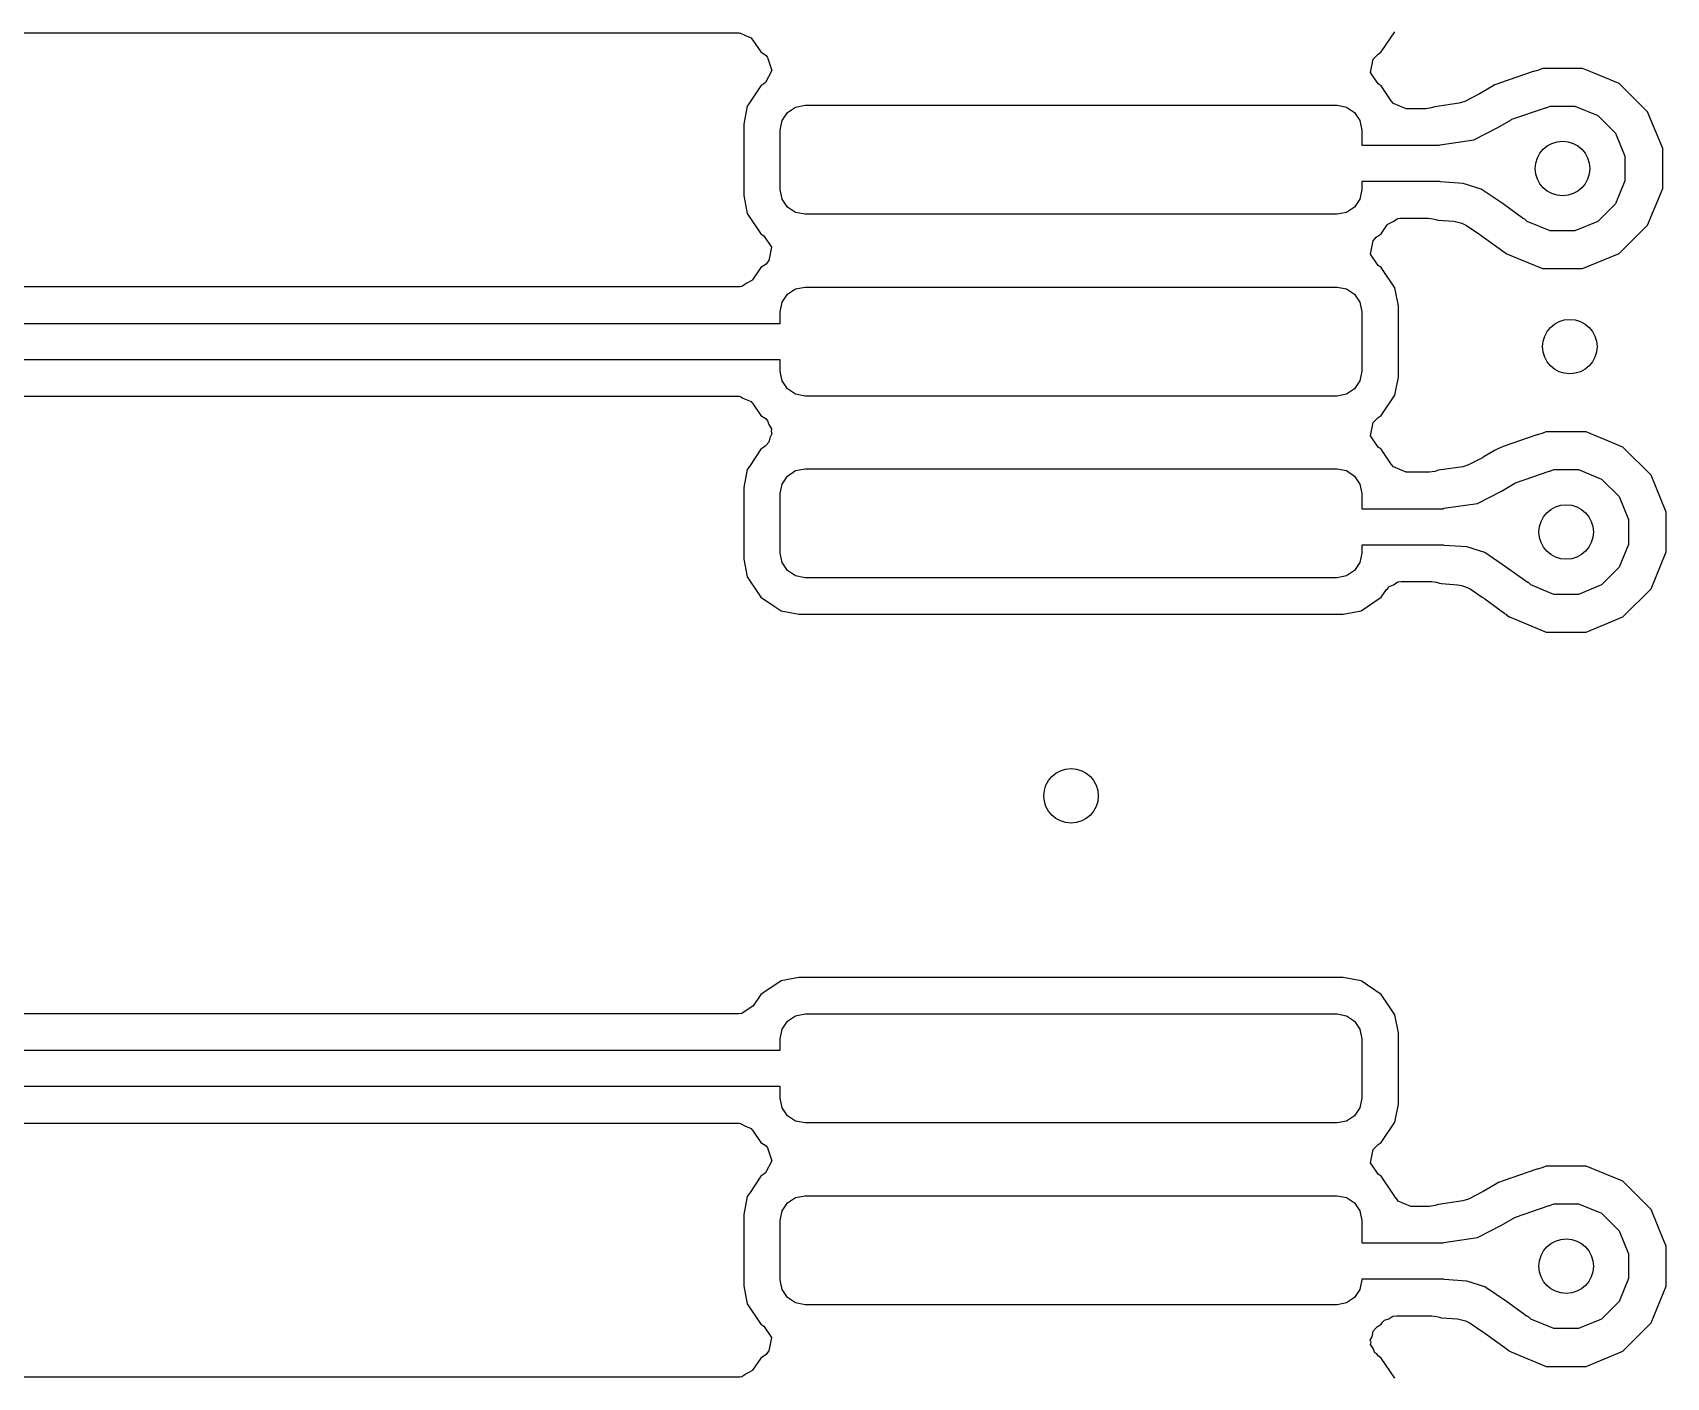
# Model space of a CAD drawing. Extents: x 114.9 to 199.6, y -137.1 to -76.7.
# Drawn here: x 178.442 to 182.935, y -97.026 to -93.326 of the extents above; entities that cross this region are included whole.
import ezdxf

# ---------------------------------------------------------------- set-up
doc = ezdxf.new("R2010")
doc.units = 0
doc.layers.add('BLACK', color=7, linetype='CONTINUOUS')

msp = doc.modelspace()

# ---------------------------------------------------------------- linework, layer by layer
at = {"layer": 'BLACK', "linetype": 'CONTINUOUS'}
for p, q in [((172.636635, -93.3265), (180.38301, -93.3265)), ((180.38301, -93.3265), (180.384924, -93.327293)), ((180.384924, -93.327293), (180.386897, -93.326654)), ((180.386897, -93.326654), (180.402, -93.334366)), ((180.402, -93.334366), (180.417658, -93.340852)), ((182.151431, -93.379431), (182.188713, -93.323635)), ((180.417658, -93.340852), (180.41979, -93.34345)), ((180.41979, -93.34345), (180.420297, -93.343709)), ((180.420297, -93.343709), (180.422159, -93.345893)), ((180.422159, -93.345893), (180.444569, -93.379431)), ((180.444569, -93.379431), (180.45894, -93.389034)), ((182.142709, -93.385258), (182.151431, -93.379431)), ((180.45894, -93.389034), (180.463353, -93.394209)), ((180.463353, -93.394209), (180.474912, -93.429887)), ((182.121875, -93.435561), (182.12919, -93.398778)), ((182.12919, -93.398778), (182.142709, -93.385258)), ((182.5952, -93.4245), (182.583448, -93.429367)), ((182.7048, -93.4245), (182.5952, -93.4245)), ((182.704801, -93.4245), (182.7048, -93.4245)), ((182.737266, -93.437948), (182.704801, -93.4245)), ((180.444568, -93.472568), (180.40983, -93.524559)), ((180.453289, -93.466742), (180.444568, -93.472568)), ((180.457857, -93.463287), (180.453289, -93.466742)), ((180.474912, -93.429887), (180.457857, -93.463287)), ((182.14271, -93.466741), (182.121875, -93.435561)), ((182.151431, -93.472569), (182.14271, -93.466741)), ((182.175299, -93.508291), (182.151431, -93.472569)), ((182.464187, -93.469935), (182.454799, -93.474873)), ((182.464202, -93.469927), (182.464187, -93.469935)), ((182.466325, -93.468944), (182.464202, -93.469927)), ((182.46634, -93.468937), (182.466325, -93.468944)), ((182.476251, -93.464943), (182.46634, -93.468937)), ((182.476279, -93.464933), (182.476251, -93.464943)), ((182.568828, -93.432987), (182.476279, -93.464933)), ((182.571347, -93.432643), (182.568828, -93.432987)), ((182.583448, -93.429367), (182.571347, -93.432643)), ((182.806058, -93.466443), (182.737266, -93.437948)), ((182.806059, -93.466444), (182.806058, -93.466443)), ((182.806061, -93.466445), (182.806059, -93.466444)), ((182.883555, -93.543939), (182.806061, -93.466445)), ((182.178929, -93.513723), (182.175299, -93.508291)), ((182.185023, -93.521148), (182.178929, -93.513723)), ((182.381044, -93.515605), (182.365405, -93.520609)), ((182.419588, -93.495634), (182.381044, -93.515605)), ((182.422014, -93.494288), (182.419588, -93.495634)), ((182.454756, -93.474897), (182.422014, -93.494288)), ((182.454799, -93.474873), (182.454756, -93.474897)), ((180.407287, -93.528365), (180.3975, -93.577567)), ((180.40983, -93.524559), (180.407287, -93.528365)), ((180.50319, -93.56809), (180.51797, -93.54597)), ((180.51797, -93.54597), (180.54009, -93.53119)), ((180.54009, -93.53119), (180.566182, -93.526)), ((180.566182, -93.526), (182.029818, -93.526)), ((182.029818, -93.526), (182.05591, -93.53119)), ((182.05591, -93.53119), (182.07803, -93.54597)), ((182.07803, -93.54597), (182.09281, -93.56809)), ((182.219671, -93.5355), (182.185023, -93.521148)), ((182.273846, -93.5355), (182.219671, -93.5355)), ((182.288438, -93.533277), (182.273846, -93.5355)), ((182.298552, -93.530121), (182.288438, -93.533277)), ((182.365405, -93.520609), (182.298552, -93.530121)), ((182.510679, -93.564668), (182.603253, -93.532714)), ((182.603253, -93.532714), (182.605087, -93.532824)), ((182.605087, -93.532824), (182.615859, -93.528363)), ((182.615859, -93.528363), (182.684141, -93.528363)), ((182.684141, -93.528363), (182.747225, -93.554493)), ((182.747225, -93.554493), (182.795507, -93.602775)), ((182.883555, -93.54394), (182.883555, -93.543939)), ((182.883557, -93.543942), (182.883555, -93.54394)), ((182.9255, -93.6452), (182.883557, -93.543942)), ((180.3975, -93.577567), (180.3975, -93.577568)), ((180.3975, -93.577568), (180.3975, -93.57757)), ((180.3975, -93.57757), (180.3975, -93.77443)), ((180.498, -93.594182), (180.50319, -93.56809)), ((180.498, -93.757818), (180.498, -93.594182)), ((182.09281, -93.56809), (182.098, -93.594182)), ((182.098, -93.594182), (182.098, -93.636)), ((182.406267, -93.621359), (182.471999, -93.5873)), ((182.471999, -93.5873), (182.508542, -93.565658)), ((182.508542, -93.565658), (182.510679, -93.564668)), ((182.795507, -93.602775), (182.821637, -93.665859)), ((182.098, -93.636), (182.31055, -93.636)), ((182.31055, -93.636), (182.313412, -93.63457)), ((182.313412, -93.63457), (182.406267, -93.621359)), ((182.9255, -93.7548), (182.9255, -93.6452)), ((182.821637, -93.665859), (182.821637, -93.734141)), ((182.312735, -93.736), (182.098, -93.736)), ((182.098, -93.736), (182.098, -93.757818)), ((182.314253, -93.736756), (182.312735, -93.736)), ((182.376637, -93.741086), (182.314253, -93.736756)), ((182.426022, -93.756697), (182.376637, -93.741086)), ((182.821637, -93.734141), (182.795507, -93.797225)), ((180.3975, -93.77443), (180.407287, -93.823635)), ((180.50319, -93.78391), (180.498, -93.757818)), ((180.51797, -93.80603), (180.50319, -93.78391)), ((182.09281, -93.78391), (182.07803, -93.80603)), ((182.098, -93.757818), (182.09281, -93.78391)), ((182.486232, -93.797276), (182.426022, -93.756697)), ((182.883557, -93.856058), (182.9255, -93.7548)), ((180.407287, -93.823635), (180.444568, -93.879431)), ((180.54009, -93.82081), (180.51797, -93.80603)), ((180.566182, -93.826), (180.54009, -93.82081)), ((182.029818, -93.826), (180.566182, -93.826)), ((182.05591, -93.82081), (182.029818, -93.826)), ((182.07803, -93.80603), (182.05591, -93.82081)), ((182.54298, -93.838407), (182.486232, -93.797276)), ((182.795507, -93.797225), (182.747225, -93.845507)), ((182.151431, -93.879431), (182.167511, -93.855364)), ((182.167511, -93.855364), (182.169853, -93.852758)), ((182.169853, -93.852758), (182.183851, -93.846059)), ((182.183851, -93.846059), (182.196749, -93.837442)), ((182.196749, -93.837442), (182.203186, -93.836807)), ((182.203186, -93.836807), (182.203683, -93.83657)), ((182.203683, -93.83657), (182.204101, -93.836717)), ((182.204101, -93.836717), (182.206308, -93.8365)), ((182.206308, -93.8365), (182.280176, -93.8365)), ((182.280176, -93.8365), (182.293041, -93.838219)), ((182.293041, -93.838219), (182.301833, -93.840611)), ((182.301833, -93.840611), (182.306948, -93.842003)), ((182.306948, -93.842003), (182.350997, -93.845059)), ((182.350997, -93.845059), (182.362362, -93.847219)), ((182.362362, -93.847219), (182.372949, -93.850565)), ((182.372949, -93.850565), (182.385563, -93.856653)), ((182.385563, -93.856653), (182.41936, -93.879431)), ((182.5433, -93.838631), (182.54298, -93.838407)), ((182.546564, -93.839296), (182.5433, -93.838631)), ((182.552775, -93.845507), (182.546564, -93.839296)), ((182.615859, -93.871637), (182.552775, -93.845507)), ((182.684141, -93.871637), (182.615859, -93.871637)), ((182.747225, -93.845507), (182.684141, -93.871637)), ((182.806061, -93.933555), (182.883555, -93.856061)), ((182.883555, -93.85606), (182.883557, -93.856058)), ((182.883555, -93.856061), (182.883555, -93.85606)), ((180.444568, -93.879431), (180.453289, -93.885258)), ((180.453289, -93.885258), (180.474125, -93.916441)), ((180.474125, -93.916441), (180.466808, -93.953223)), ((182.121875, -93.935561), (182.12919, -93.898778)), ((182.12919, -93.898778), (182.133478, -93.893258)), ((182.133478, -93.893258), (182.13759, -93.888678)), ((182.13759, -93.888678), (182.151431, -93.879431)), ((182.41936, -93.879431), (182.425079, -93.883285)), ((182.425079, -93.883285), (182.426443, -93.884238)), ((182.426443, -93.884238), (182.481066, -93.923829)), ((180.45894, -93.962965), (180.444569, -93.972569)), ((180.463353, -93.957791), (180.45894, -93.962965)), ((180.466808, -93.953223), (180.463353, -93.957791)), ((182.14271, -93.966741), (182.121875, -93.935561)), ((182.151431, -93.972569), (182.14271, -93.966741)), ((182.481066, -93.923829), (182.48248, -93.924836)), ((182.48248, -93.924836), (182.482528, -93.92487)), ((182.482528, -93.92487), (182.482537, -93.924876)), ((182.482537, -93.924876), (182.484861, -93.926503)), ((182.484861, -93.926503), (182.484809, -93.926577)), ((182.484809, -93.926577), (182.493603, -93.933219)), ((182.493603, -93.933219), (182.493939, -93.933555)), ((182.493939, -93.933555), (182.49394, -93.933555)), ((182.49394, -93.933555), (182.493942, -93.933557)), ((182.493942, -93.933557), (182.5952, -93.9755)), ((182.7048, -93.9755), (182.806058, -93.933557)), ((182.806058, -93.933557), (182.80606, -93.933555)), ((182.80606, -93.933555), (182.806061, -93.933555)), ((180.420297, -94.008291), (180.405956, -94.015613)), ((180.422159, -94.006106), (180.420297, -94.008291)), ((180.444569, -93.972569), (180.422159, -94.006106)), ((182.188713, -94.028365), (182.151431, -93.972569)), ((182.5952, -93.9755), (182.595202, -93.9755)), ((182.595202, -93.9755), (182.704798, -93.9755)), ((182.704798, -93.9755), (182.7048, -93.9755)), ((180.38301, -94.0255), (173.644062, -94.0255)), ((180.386355, -94.02517), (180.38301, -94.0255)), ((180.386897, -94.025346), (180.386355, -94.02517)), ((180.387451, -94.025062), (180.386897, -94.025346)), ((180.392569, -94.024559), (180.387451, -94.025062)), ((180.405956, -94.015613), (180.392569, -94.024559)), ((180.50319, -94.06809), (180.51797, -94.04597)), ((180.51797, -94.04597), (180.54009, -94.03119)), ((180.54009, -94.03119), (180.566182, -94.026)), ((180.566182, -94.026), (182.029818, -94.026)), ((182.029818, -94.026), (182.05591, -94.03119)), ((182.05591, -94.03119), (182.07803, -94.04597)), ((182.07803, -94.04597), (182.09281, -94.06809)), ((182.198499, -94.077568), (182.188713, -94.028365)), ((180.498, -94.094182), (180.50319, -94.06809)), ((180.498, -94.126), (180.498, -94.094182)), ((182.09281, -94.06809), (182.098, -94.094182)), ((182.098, -94.094182), (182.098, -94.257818)), ((182.1985, -94.274433), (182.198499, -94.077568)), ((173.674, -94.126), (180.498, -94.126)), ((180.498, -94.226), (173.69471, -94.226)), ((180.498, -94.257818), (180.498, -94.226)), ((180.50319, -94.28391), (180.498, -94.257818)), ((182.098, -94.257818), (182.09281, -94.28391)), ((182.188713, -94.323635), (182.1985, -94.274433)), ((173.756636, -94.3265), (180.38301, -94.3265)), ((180.38301, -94.3265), (180.384924, -94.327293)), ((180.384924, -94.327293), (180.386897, -94.326654)), ((180.386897, -94.326654), (180.395338, -94.331606)), ((180.51797, -94.30603), (180.50319, -94.28391)), ((180.54009, -94.32081), (180.51797, -94.30603)), ((180.566182, -94.326), (180.54009, -94.32081)), ((182.029818, -94.326), (180.566182, -94.326)), ((182.05591, -94.32081), (182.029818, -94.326)), ((182.07803, -94.30603), (182.05591, -94.32081)), ((182.09281, -94.28391), (182.07803, -94.30603)), ((182.151431, -94.379431), (182.188713, -94.323635)), ((180.395338, -94.331606), (180.417658, -94.340852)), ((180.417658, -94.340852), (180.420297, -94.343709)), ((180.420297, -94.343709), (180.422159, -94.345893)), ((180.422159, -94.345893), (180.444569, -94.379431)), ((180.444569, -94.379431), (180.45894, -94.389034)), ((180.45894, -94.389034), (180.463353, -94.394209)), ((180.463353, -94.394209), (180.467196, -94.406071)), ((180.467196, -94.406071), (180.474125, -94.416441)), ((180.474125, -94.416441), (180.472767, -94.423266)), ((182.121875, -94.435561), (182.12919, -94.398778)), ((182.12919, -94.398778), (182.142709, -94.385258)), ((182.142709, -94.385258), (182.151431, -94.379431)), ((180.459018, -94.461012), (180.457857, -94.463287)), ((180.466808, -94.453223), (180.459018, -94.461012)), ((180.46924, -94.440993), (180.466808, -94.453223)), ((180.474912, -94.429887), (180.46924, -94.440993)), ((180.472767, -94.423266), (180.474912, -94.429887)), ((182.14271, -94.466741), (182.121875, -94.435561)), ((182.578828, -94.432987), (182.486279, -94.464933)), ((182.581347, -94.432643), (182.578828, -94.432987)), ((182.593448, -94.429367), (182.581347, -94.432643)), ((182.6052, -94.4245), (182.593448, -94.429367)), ((182.7148, -94.4245), (182.6052, -94.4245)), ((182.714801, -94.4245), (182.7148, -94.4245)), ((182.754617, -94.440993), (182.714801, -94.4245)), ((182.816058, -94.466443), (182.754617, -94.440993)), ((180.444568, -94.472568), (180.413253, -94.519436)), ((180.453289, -94.466742), (180.444568, -94.472568)), ((180.45621, -94.46382), (180.453289, -94.466742)), ((180.457857, -94.463287), (180.45621, -94.46382)), ((182.151431, -94.472569), (182.14271, -94.466741)), ((182.175299, -94.508291), (182.151431, -94.472569)), ((182.429588, -94.495634), (182.391044, -94.515605)), ((182.432014, -94.494288), (182.429588, -94.495634)), ((182.464756, -94.474897), (182.432014, -94.494288)), ((182.464799, -94.474873), (182.464756, -94.474897)), ((182.474187, -94.469935), (182.464799, -94.474873)), ((182.474202, -94.469927), (182.474187, -94.469935)), ((182.476325, -94.468944), (182.474202, -94.469927)), ((182.47634, -94.468937), (182.476325, -94.468944)), ((182.486251, -94.464943), (182.47634, -94.468937)), ((182.486279, -94.464933), (182.486251, -94.464943)), ((182.816059, -94.466444), (182.816058, -94.466443)), ((182.816061, -94.466445), (182.816059, -94.466444)), ((182.893555, -94.543939), (182.816061, -94.466445)), ((180.407287, -94.528365), (180.3975, -94.577567)), ((180.413253, -94.519436), (180.407287, -94.528365)), ((180.50319, -94.56809), (180.51797, -94.54597)), ((180.51797, -94.54597), (180.54009, -94.53119)), ((180.54009, -94.53119), (180.566182, -94.526)), ((180.566182, -94.526), (182.029818, -94.526)), ((182.029818, -94.526), (182.05591, -94.53119)), ((182.05591, -94.53119), (182.07803, -94.54597)), ((182.07803, -94.54597), (182.09281, -94.56809)), ((182.178929, -94.513723), (182.175299, -94.508291)), ((182.185023, -94.521148), (182.178929, -94.513723)), ((182.219671, -94.5355), (182.185023, -94.521148)), ((182.283846, -94.5355), (182.219671, -94.5355)), ((182.298438, -94.533277), (182.283846, -94.5355)), ((182.308552, -94.530121), (182.298438, -94.533277)), ((182.375405, -94.520609), (182.308552, -94.530121)), ((182.391044, -94.515605), (182.375405, -94.520609)), ((182.520679, -94.564668), (182.613253, -94.532714)), ((182.613253, -94.532714), (182.615087, -94.532824)), ((182.615087, -94.532824), (182.625859, -94.528363)), ((182.625859, -94.528363), (182.694141, -94.528363)), ((182.694141, -94.528363), (182.757225, -94.554493)), ((182.893555, -94.54394), (182.893555, -94.543939)), ((182.893557, -94.543942), (182.893555, -94.54394)), ((182.9355, -94.6452), (182.893557, -94.543942)), ((180.3975, -94.577567), (180.3975, -94.577568)), ((180.3975, -94.577568), (180.3975, -94.57757)), ((180.3975, -94.57757), (180.3975, -94.77443)), ((180.498, -94.594182), (180.50319, -94.56809)), ((180.498, -94.757818), (180.498, -94.594182)), ((182.09281, -94.56809), (182.098, -94.594182)), ((182.098, -94.594182), (182.098, -94.636)), ((182.416267, -94.621359), (182.481999, -94.5873)), ((182.481999, -94.5873), (182.518542, -94.565658)), ((182.518542, -94.565658), (182.520679, -94.564668)), ((182.757225, -94.554493), (182.805507, -94.602775)), ((182.098, -94.636), (182.32055, -94.636)), ((182.32055, -94.636), (182.323412, -94.63457)), ((182.323412, -94.63457), (182.416267, -94.621359)), ((182.805507, -94.602775), (182.831637, -94.665859)), ((182.831637, -94.665859), (182.831637, -94.734141)), ((182.9355, -94.7548), (182.9355, -94.6452)), ((180.3975, -94.77443), (180.407287, -94.823635)), ((180.50319, -94.78391), (180.498, -94.757818)), ((182.098, -94.757818), (182.09281, -94.78391)), ((182.322735, -94.736), (182.098, -94.736)), ((182.098, -94.736), (182.098, -94.757818)), ((182.324253, -94.736756), (182.322735, -94.736)), ((182.386637, -94.741086), (182.324253, -94.736756)), ((182.436022, -94.756697), (182.386637, -94.741086)), ((182.496232, -94.797276), (182.436022, -94.756697)), ((182.831637, -94.734141), (182.805507, -94.797225)), ((182.893557, -94.856058), (182.9355, -94.7548)), ((180.51797, -94.80603), (180.50319, -94.78391)), ((180.54009, -94.82081), (180.51797, -94.80603)), ((180.566182, -94.826), (180.54009, -94.82081)), ((182.05591, -94.82081), (182.029818, -94.826)), ((182.07803, -94.80603), (182.05591, -94.82081)), ((182.09281, -94.78391), (182.07803, -94.80603)), ((182.55298, -94.838407), (182.496232, -94.797276)), ((182.805507, -94.797225), (182.757225, -94.845507)), ((180.407287, -94.823635), (180.444568, -94.879431)), ((182.029818, -94.826), (180.566182, -94.826)), ((182.151431, -94.879431), (182.165566, -94.858277)), ((182.165566, -94.858277), (182.169739, -94.855488)), ((182.169739, -94.855488), (182.17166, -94.850852)), ((182.17166, -94.850852), (182.184865, -94.845381)), ((182.184865, -94.845381), (182.196749, -94.837442)), ((182.196749, -94.837442), (182.206308, -94.8365)), ((182.206308, -94.8365), (182.290176, -94.8365)), ((182.290176, -94.8365), (182.303041, -94.838219)), ((182.303041, -94.838219), (182.311833, -94.840611)), ((182.311833, -94.840611), (182.316948, -94.842003)), ((182.316948, -94.842003), (182.360997, -94.845059)), ((182.360997, -94.845059), (182.372362, -94.847219)), ((182.372362, -94.847219), (182.382949, -94.850565)), ((182.382949, -94.850565), (182.395563, -94.856653)), ((182.395563, -94.856653), (182.42936, -94.879431)), ((182.5533, -94.838631), (182.55298, -94.838407)), ((182.556564, -94.839296), (182.5533, -94.838631)), ((182.562775, -94.845507), (182.556564, -94.839296)), ((182.625859, -94.871637), (182.562775, -94.845507)), ((182.757225, -94.845507), (182.694141, -94.871637)), ((182.816061, -94.933555), (182.893555, -94.856061)), ((182.893555, -94.85606), (182.893557, -94.856058)), ((182.893555, -94.856061), (182.893555, -94.85606)), ((180.444568, -94.879431), (180.481683, -94.90423)), ((180.481683, -94.90423), (180.500365, -94.916713)), ((182.095635, -94.916713), (182.151431, -94.879431)), ((182.42936, -94.879431), (182.435079, -94.883285)), ((182.435079, -94.883285), (182.436443, -94.884238)), ((182.436443, -94.884238), (182.491066, -94.923829)), ((182.694141, -94.871637), (182.625859, -94.871637)), ((180.500365, -94.916713), (180.500367, -94.916714)), ((180.500367, -94.916714), (180.529832, -94.922574)), ((180.529832, -94.922574), (180.549567, -94.9265)), ((180.549567, -94.9265), (182.046432, -94.926499)), ((182.046432, -94.926499), (182.095635, -94.916713)), ((182.491066, -94.923829), (182.49248, -94.924836)), ((182.49248, -94.924836), (182.492528, -94.92487)), ((182.492528, -94.92487), (182.492537, -94.924876)), ((182.492537, -94.924876), (182.494861, -94.926503)), ((182.494861, -94.926503), (182.494809, -94.926577)), ((182.494809, -94.926577), (182.503603, -94.933219)), ((182.503603, -94.933219), (182.503939, -94.933555)), ((182.503939, -94.933555), (182.50394, -94.933555)), ((182.50394, -94.933555), (182.503942, -94.933557)), ((182.503942, -94.933557), (182.6052, -94.9755)), ((182.7148, -94.9755), (182.816058, -94.933557)), ((182.816058, -94.933557), (182.81606, -94.933555)), ((182.81606, -94.933555), (182.816061, -94.933555)), ((182.6052, -94.9755), (182.605202, -94.9755)), ((182.605202, -94.9755), (182.714798, -94.9755)), ((182.714798, -94.9755), (182.7148, -94.9755)), ((180.500364, -95.935287), (180.444568, -95.972568)), ((180.549569, -95.9255), (180.500364, -95.935287)), ((182.046435, -95.9255), (180.549569, -95.9255)), ((182.095632, -95.935285), (182.046435, -95.9255)), ((182.151431, -95.972568), (182.095632, -95.935285)), ((180.444568, -95.972568), (180.423752, -96.003723)), ((182.172248, -96.003723), (182.151431, -95.972568)), ((180.38301, -96.0255), (173.574062, -96.0255)), ((180.392569, -96.024559), (180.38301, -96.0255)), ((180.423752, -96.003723), (180.392569, -96.024559)), ((180.51797, -96.04597), (180.54009, -96.03119)), ((180.54009, -96.03119), (180.566182, -96.026)), ((180.566182, -96.026), (182.029818, -96.026)), ((182.029818, -96.026), (182.05591, -96.03119)), ((182.05591, -96.03119), (182.07803, -96.04597)), ((182.188713, -96.028365), (182.172248, -96.003723)), ((182.198499, -96.077568), (182.188713, -96.028365)), ((180.498, -96.094182), (180.50319, -96.06809)), ((180.50319, -96.06809), (180.51797, -96.04597)), ((182.07803, -96.04597), (182.09281, -96.06809)), ((182.09281, -96.06809), (182.098, -96.094182)), ((182.1985, -96.274433), (182.198499, -96.077568)), ((180.498, -96.126), (180.498, -96.094182)), ((182.098, -96.094182), (182.098, -96.257818)), ((173.604, -96.126), (180.498, -96.126)), ((180.498, -96.226), (173.62471, -96.226)), ((180.498, -96.257818), (180.498, -96.226)), ((180.50319, -96.28391), (180.498, -96.257818)), ((182.098, -96.257818), (182.09281, -96.28391)), ((180.51797, -96.30603), (180.50319, -96.28391)), ((182.09281, -96.28391), (182.07803, -96.30603)), ((182.188713, -96.323635), (182.1985, -96.274433)), ((173.686635, -96.3265), (180.38301, -96.3265)), ((180.38301, -96.3265), (180.384924, -96.327293)), ((180.384924, -96.327293), (180.386897, -96.326654)), ((180.386897, -96.326654), (180.402, -96.334366)), ((180.402, -96.334366), (180.417658, -96.340852)), ((180.417658, -96.340852), (180.41979, -96.34345)), ((180.41979, -96.34345), (180.420297, -96.343709)), ((180.420297, -96.343709), (180.422159, -96.345893)), ((180.422159, -96.345893), (180.444569, -96.379431)), ((180.54009, -96.32081), (180.51797, -96.30603)), ((180.566182, -96.326), (180.54009, -96.32081)), ((182.029818, -96.326), (180.566182, -96.326)), ((182.05591, -96.32081), (182.029818, -96.326)), ((182.07803, -96.30603), (182.05591, -96.32081)), ((182.151431, -96.379431), (182.188713, -96.323635)), ((180.444569, -96.379431), (180.45894, -96.389034)), ((180.45894, -96.389034), (180.463353, -96.394209)), ((180.463353, -96.394209), (180.474912, -96.429887)), ((182.12919, -96.398778), (182.142709, -96.385258)), ((182.142709, -96.385258), (182.151431, -96.379431)), ((180.474912, -96.429887), (180.457857, -96.463287)), ((182.121875, -96.435561), (182.12919, -96.398778)), ((182.14271, -96.466741), (182.121875, -96.435561)), ((180.444568, -96.472568), (180.415007, -96.516811)), ((180.453289, -96.466742), (180.444568, -96.472568)), ((180.457857, -96.463287), (180.453289, -96.466742)), ((182.151431, -96.472569), (182.14271, -96.466741)), ((182.186798, -96.5255), (182.151431, -96.472569)), ((182.578828, -96.452987), (182.486279, -96.484933)), ((182.581347, -96.452643), (182.578828, -96.452987)), ((182.593448, -96.449367), (182.581347, -96.452643)), ((182.6052, -96.4445), (182.593448, -96.449367)), ((182.7148, -96.4445), (182.6052, -96.4445)), ((182.714801, -96.4445), (182.7148, -96.4445)), ((182.751153, -96.459558), (182.714801, -96.4445)), ((182.816058, -96.486443), (182.751153, -96.459558)), ((180.407287, -96.528365), (180.3975, -96.577567)), ((180.415007, -96.516811), (180.407287, -96.528365)), ((180.54009, -96.53119), (180.566182, -96.526)), ((180.566182, -96.526), (182.029818, -96.526)), ((182.029818, -96.526), (182.05591, -96.53119)), ((182.191394, -96.532378), (182.186798, -96.5255)), ((182.429588, -96.515634), (182.391044, -96.535605)), ((182.432014, -96.514288), (182.429588, -96.515634)), ((182.464756, -96.494897), (182.432014, -96.514288)), ((182.464799, -96.494873), (182.464756, -96.494897)), ((182.474187, -96.489935), (182.464799, -96.494873)), ((182.474202, -96.489927), (182.474187, -96.489935)), ((182.476325, -96.488944), (182.474202, -96.489927)), ((182.47634, -96.488937), (182.476325, -96.488944)), ((182.486251, -96.484943), (182.47634, -96.488937)), ((182.486279, -96.484933), (182.486251, -96.484943)), ((182.816059, -96.486444), (182.816058, -96.486443)), ((182.816061, -96.486445), (182.816059, -96.486444)), ((182.893555, -96.563939), (182.816061, -96.486445)), ((180.498, -96.594182), (180.50319, -96.56809)), ((180.50319, -96.56809), (180.51797, -96.54597)), ((180.51797, -96.54597), (180.54009, -96.53119)), ((182.05591, -96.53119), (182.07803, -96.54597)), ((182.07803, -96.54597), (182.09281, -96.56809)), ((182.09281, -96.56809), (182.098, -96.594182)), ((182.191941, -96.532012), (182.191394, -96.532378)), ((182.198045, -96.541148), (182.191941, -96.532012)), ((182.232693, -96.5555), (182.198045, -96.541148)), ((182.283846, -96.5555), (182.232693, -96.5555)), ((182.298438, -96.553277), (182.283846, -96.5555)), ((182.308552, -96.550121), (182.298438, -96.553277)), ((182.375405, -96.540609), (182.308552, -96.550121)), ((182.391044, -96.535605), (182.375405, -96.540609)), ((182.520679, -96.584668), (182.613253, -96.552714)), ((182.613253, -96.552714), (182.615087, -96.552824)), ((182.615087, -96.552824), (182.625859, -96.548363)), ((182.625859, -96.548363), (182.694141, -96.548363)), ((182.694141, -96.548363), (182.757225, -96.574493)), ((182.757225, -96.574493), (182.805507, -96.622775)), ((182.893555, -96.56394), (182.893555, -96.563939)), ((182.893557, -96.563942), (182.893555, -96.56394)), ((182.927215, -96.645198), (182.893557, -96.563942)), ((180.3975, -96.577567), (180.3975, -96.577568)), ((180.3975, -96.577568), (180.3975, -96.57757)), ((180.3975, -96.57757), (180.3975, -96.77443)), ((180.498, -96.757818), (180.498, -96.594182)), ((182.098, -96.594182), (182.098, -96.656)), ((182.416267, -96.641359), (182.481999, -96.6073)), ((182.481999, -96.6073), (182.518542, -96.585658)), ((182.518542, -96.585658), (182.520679, -96.584668)), ((182.098, -96.656), (182.32055, -96.656)), ((182.32055, -96.656), (182.323412, -96.65457)), ((182.323412, -96.65457), (182.416267, -96.641359)), ((182.805507, -96.622775), (182.831637, -96.685859)), ((182.9355, -96.6652), (182.927215, -96.645198)), ((182.831637, -96.685859), (182.831637, -96.754141)), ((182.9355, -96.7748), (182.9355, -96.6652)), ((182.831637, -96.754141), (182.805507, -96.817225)), ((180.3975, -96.77443), (180.407287, -96.823635)), ((180.50319, -96.78391), (180.498, -96.757818)), ((180.51797, -96.80603), (180.50319, -96.78391)), ((182.09281, -96.78391), (182.07803, -96.80603)), ((182.098, -96.757818), (182.09281, -96.78391)), ((182.322735, -96.756), (182.098, -96.756)), ((182.098, -96.756), (182.098, -96.757818)), ((182.324253, -96.756756), (182.322735, -96.756)), ((182.386637, -96.761086), (182.324253, -96.756756)), ((182.436022, -96.776697), (182.386637, -96.761086)), ((182.496232, -96.817276), (182.436022, -96.776697)), ((182.893557, -96.876058), (182.9355, -96.7748)), ((180.407287, -96.823635), (180.444568, -96.879431)), ((180.54009, -96.82081), (180.51797, -96.80603)), ((180.566182, -96.826), (180.54009, -96.82081)), ((182.029818, -96.826), (180.566182, -96.826)), ((182.05591, -96.82081), (182.029818, -96.826)), ((182.07803, -96.80603), (182.05591, -96.82081)), ((182.55298, -96.858407), (182.496232, -96.817276)), ((182.805507, -96.817225), (182.757225, -96.865507)), ((180.444568, -96.879431), (180.453289, -96.885258)), ((180.453289, -96.885258), (180.474125, -96.916441)), ((182.137339, -96.889413), (182.13988, -96.887148)), ((182.13988, -96.887148), (182.151431, -96.879431)), ((182.151431, -96.879431), (182.155677, -96.873075)), ((182.155677, -96.873075), (182.16035, -96.868913)), ((182.16035, -96.868913), (182.172597, -96.864648)), ((182.172597, -96.864648), (182.183381, -96.857442)), ((182.183381, -96.857442), (182.192944, -96.8565)), ((182.192944, -96.8565), (182.290176, -96.8565)), ((182.290176, -96.8565), (182.303041, -96.858219)), ((182.303041, -96.858219), (182.311833, -96.860611)), ((182.311833, -96.860611), (182.316948, -96.862003)), ((182.316948, -96.862003), (182.360997, -96.865059)), ((182.360997, -96.865059), (182.372362, -96.867219)), ((182.372362, -96.867219), (182.382949, -96.870565)), ((182.382949, -96.870565), (182.395563, -96.876653)), ((182.395563, -96.876653), (182.428391, -96.898778)), ((182.5533, -96.858631), (182.55298, -96.858407)), ((182.556564, -96.859296), (182.5533, -96.858631)), ((182.562775, -96.865507), (182.556564, -96.859296)), ((182.625859, -96.891637), (182.562775, -96.865507)), ((182.757225, -96.865507), (182.694141, -96.891637)), ((182.816061, -96.953555), (182.893555, -96.876061)), ((182.893555, -96.87606), (182.893557, -96.876058)), ((182.893555, -96.876061), (182.893555, -96.87606)), ((180.474125, -96.916441), (180.466808, -96.953223)), ((182.121014, -96.923177), (182.126108, -96.914273)), ((182.123129, -96.929252), (182.121014, -96.923177)), ((182.121875, -96.935561), (182.123129, -96.929252)), ((182.126108, -96.914273), (182.12919, -96.898778)), ((182.12919, -96.898778), (182.137339, -96.889413)), ((182.428391, -96.898778), (182.435079, -96.903285)), ((182.435079, -96.903285), (182.436443, -96.904238)), ((182.436443, -96.904238), (182.491066, -96.943829)), ((182.694141, -96.891637), (182.625859, -96.891637)), ((180.444569, -96.972569), (180.422159, -97.006106)), ((180.45894, -96.962965), (180.444569, -96.972569)), ((180.463353, -96.957791), (180.45894, -96.962965)), ((180.466808, -96.953223), (180.463353, -96.957791)), ((182.129081, -96.946345), (182.121875, -96.935561)), ((182.133346, -96.958594), (182.129081, -96.946345)), ((182.139136, -96.961393), (182.133346, -96.958594)), ((182.14271, -96.966741), (182.139136, -96.961393)), ((182.151431, -96.972569), (182.14271, -96.966741)), ((182.188713, -97.028365), (182.151431, -96.972569)), ((182.491066, -96.943829), (182.49248, -96.944836)), ((182.49248, -96.944836), (182.492528, -96.94487)), ((182.492528, -96.94487), (182.492537, -96.944876)), ((182.492537, -96.944876), (182.494861, -96.946503)), ((182.494861, -96.946503), (182.494809, -96.946577)), ((182.494809, -96.946577), (182.503603, -96.953219)), ((182.503603, -96.953219), (182.503939, -96.953555)), ((182.503939, -96.953555), (182.50394, -96.953555)), ((182.50394, -96.953555), (182.503942, -96.953557)), ((182.503942, -96.953557), (182.6052, -96.9955)), ((182.7148, -96.9955), (182.816058, -96.953557)), ((182.816058, -96.953557), (182.81606, -96.953555)), ((182.81606, -96.953555), (182.816061, -96.953555)), ((180.405956, -97.015613), (180.392569, -97.024559)), ((180.420297, -97.008291), (180.405956, -97.015613)), ((180.422159, -97.006106), (180.420297, -97.008291)), ((182.6052, -96.9955), (182.605202, -96.9955)), ((182.605202, -96.9955), (182.714798, -96.9955)), ((182.714798, -96.9955), (182.7148, -96.9955)), ((180.38301, -97.0255), (174.984062, -97.0255)), ((180.386355, -97.02517), (180.38301, -97.0255)), ((180.386897, -97.025346), (180.386355, -97.02517)), ((180.387451, -97.025062), (180.386897, -97.025346)), ((180.392569, -97.024559), (180.387451, -97.025062))]:
    msp.add_line(p, q, dxfattribs=at)
at = {"layer": 'BLACK'}
for centre in [(182.65, -93.7), (182.67, -94.19), (182.66, -94.7), (181.298, -95.426), (182.66, -96.72)]:
    msp.add_circle(centre, 0.075, dxfattribs=at)
at = {"layer": 'WHITE'}
for centre in [(182.65, -93.7), (182.67, -94.19), (182.66, -94.7), (181.298, -95.426), (182.66, -96.72)]:
    msp.add_circle(centre, 0.075, dxfattribs=at)

doc.saveas('drawing.dxf')
